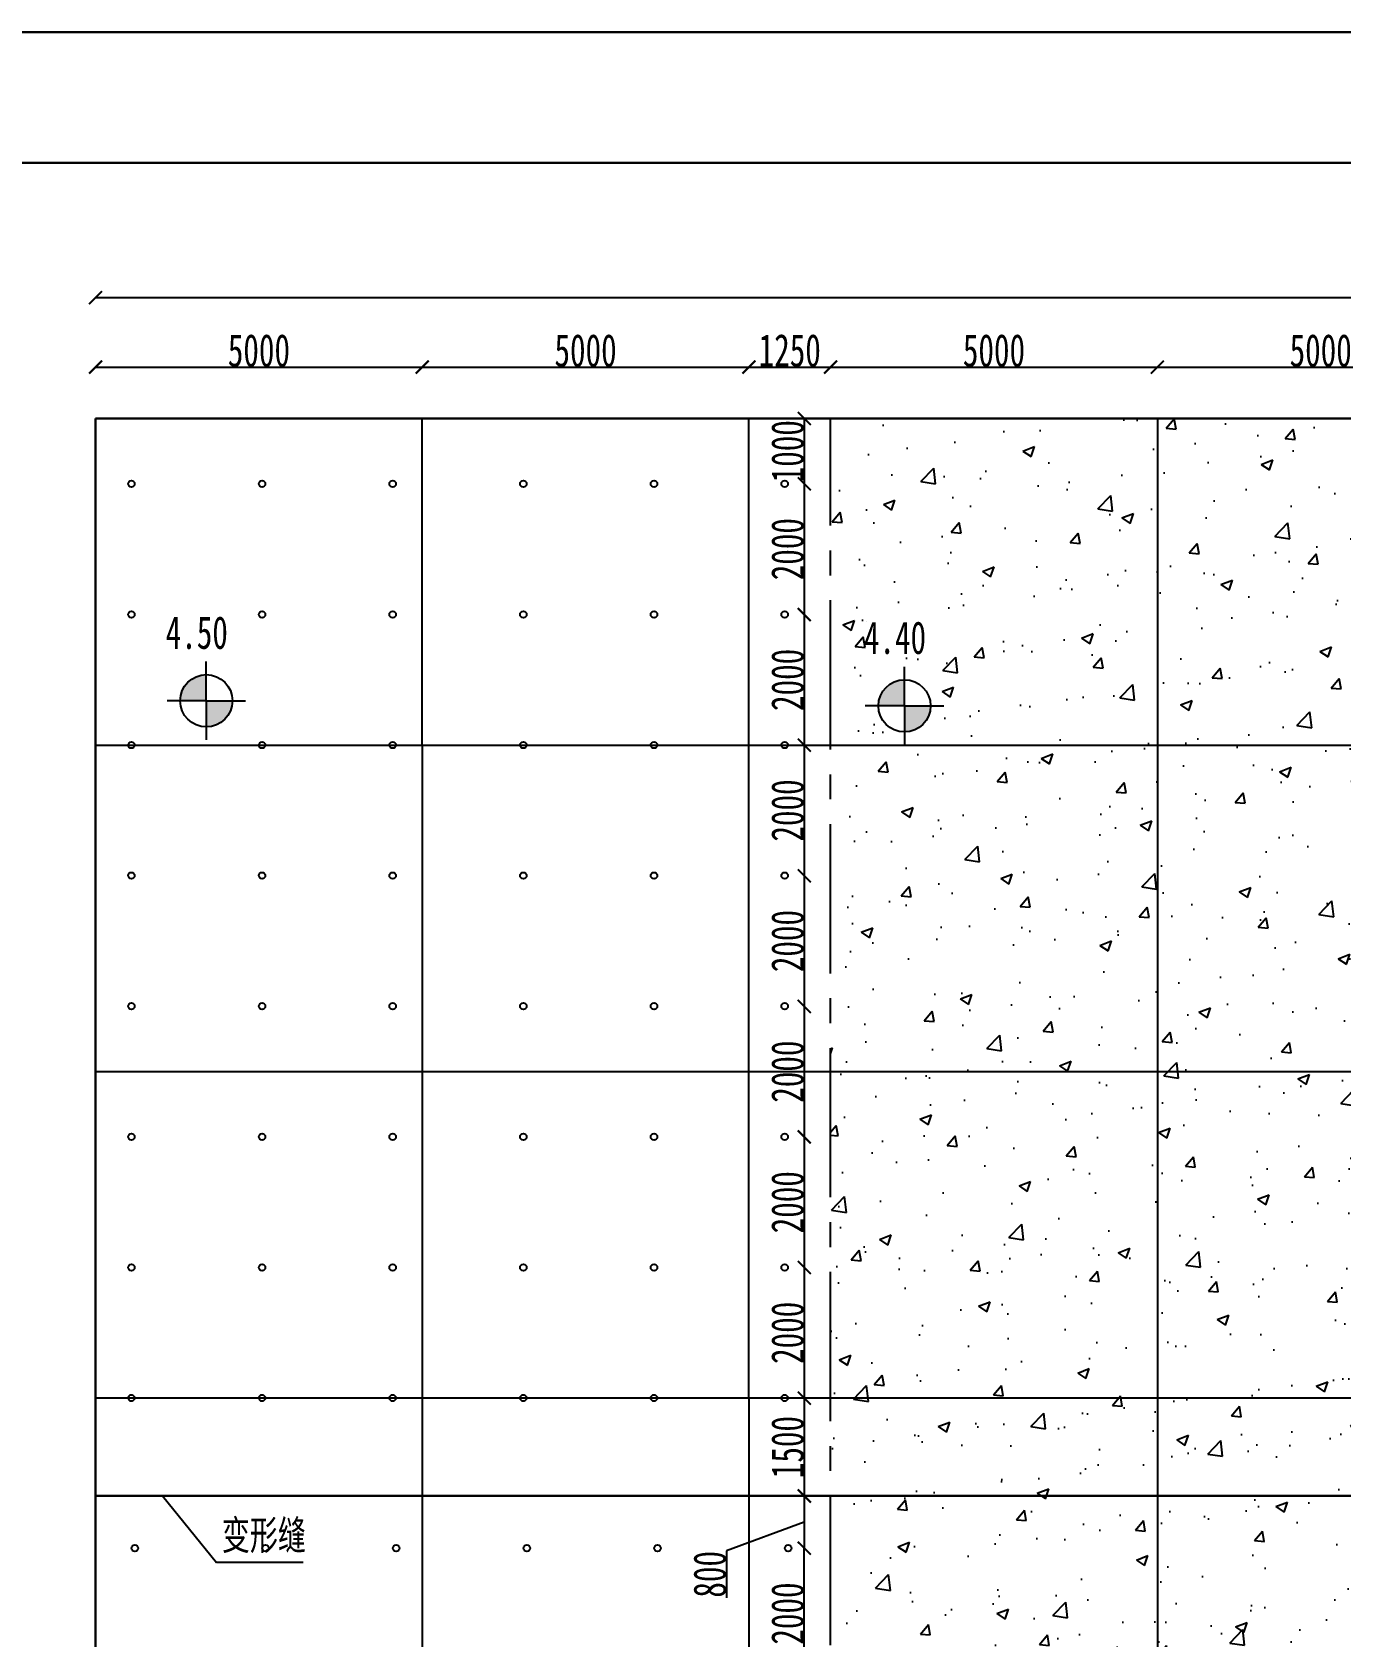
# Model space of a CAD drawing. Header units: millimetres. Extents: x 0 to 85187, y 0 to 59400.
# Drawn here: x 17616 to 37648, y 34822 to 59400 of the extents above; entities that cross this region are included whole.
import ezdxf

# ---------------------------------------------------------------- set-up
doc = ezdxf.new("R2010")
doc.units = ezdxf.units.MM
doc.linetypes.add('CENTER2', pattern=[28.575, 19.05, -3.175, 3.175, -3.175])
doc.linetypes.add('DASHED', pattern=[19.05, 12.7, -6.35])
doc.layers.add('外框线', color=7, linetype='Continuous', lineweight=30)
doc.layers.add('细线', color=7, linetype='Continuous', lineweight=25)
for name, color, linetype in [('尺寸标注', 7, 'Continuous'), ('标准', 7, 'Continuous'), ('标注', 7, 'Continuous'), ('虚线', 7, 'CENTER2'), ('虚线1', 7, 'DASHED')]:
    doc.layers.add(name, color=color, linetype=linetype)
doc.styles.add('Annotative', font='arial.ttf')
doc.styles.get("Standard").update_dxf_attribs({"font": 'simfang.ttf', "width": 0.7, "height": 500})
doc.styles.add('标注字体', font='', dxfattribs={"width": 0.7, "height": 500})
doc.styles.get('标注字体').set_extended_font_data('FangSong_GB2312')
doc.dimstyles.get("Standard").update_dxf_attribs({"dimtxt": 500, "dimasz": 200, "dimexe": 0.18, "dimexo": 0.0625, "dimgap": 1, "dimtad": 1, "dimdec": 0, "dimzin": 0, "dimdsep": 46, "dimtxsty": 'Standard', "dimblk": 'ARCHTICK', "dimcen": 0.09, "dimdle": 1, "dimse1": 1, "dimse2": 1, "dimadec": 0, "dimazin": 0, "dimtfac": 1, "dimtdec": 0, "dimtofl": 0, "dimtmove": 0, "dimatfit": 3, "dimldrblk": 'ARCHTICK', "dimfxl": 1, "dimtolj": 1, "dimtzin": 0, "dimarcsym": 1})

# ---------------------------------------------------------------- blocks, each defined once
blk = doc.blocks.new('*U3')
at = {"layer": '细线', "ltscale": 15}
blk.add_circle((0, 0), 50, dxfattribs=at)
blk = doc.blocks.new('*U4')
at = {"layer": '细线', "color": 0, "linetype": 'ByBlock', "lineweight": -2, "transparency": 16777216}
for p in [(0, 12000), (2000, 12000), (4000, 12000), (6000, 12000), (8000, 12000), (10000, 12000), (0, 10000), (2000, 10000), (4000, 10000), (6000, 10000), (8000, 10000), (10000, 10000), (0, 8000), (2000, 8000), (4000, 8000), (6000, 8000), (8000, 8000), (10000, 8000), (0, 6000), (2000, 6000), (4000, 6000), (6000, 6000), (8000, 6000), (10000, 6000), (0, 4000), (2000, 4000), (4000, 4000), (6000, 4000), (8000, 4000), (10000, 4000), (0, 2000), (2000, 2000), (4000, 2000), (6000, 2000), (8000, 2000), (10000, 2000), (0, 0), (2000, 0), (4000, 0), (6000, 0), (8000, 0), (10000, 0)]:
    blk.add_blockref('*U3', p, dxfattribs=at)
blk = doc.blocks.new('*U5')
at = {"layer": '细线', "ltscale": 15}
blk.add_circle((0, 0), 50, dxfattribs=at)
blk = doc.blocks.new('*U6')
at = {"layer": '细线', "color": 0, "linetype": 'ByBlock', "lineweight": -2, "transparency": 16777216}
for p in [(0, 14000), (2000, 14000), (4000, 14000), (6000, 14000), (8000, 14000), (10000, 14000), (0, 12000), (2000, 12000), (4000, 12000), (6000, 12000), (8000, 12000), (10000, 12000), (0, 10000), (2000, 10000), (4000, 10000), (6000, 10000), (8000, 10000), (10000, 10000), (0, 8000), (2000, 8000), (4000, 8000), (6000, 8000), (8000, 8000), (10000, 8000), (0, 6000), (2000, 6000), (4000, 6000), (6000, 6000), (8000, 6000), (10000, 6000), (0, 4000), (2000, 4000), (4000, 4000), (6000, 4000), (8000, 4000), (10000, 4000), (0, 2000), (2000, 2000), (4000, 2000), (6000, 2000), (8000, 2000), (10000, 2000), (0, 0), (2000, 0), (4000, 0), (6000, 0), (8000, 0), (10000, 0)]:
    blk.add_blockref('*U5', p, dxfattribs=at)
blk = doc.blocks.new('_ArchTick')
at = {"color": 0, "linetype": 'ByBlock', "const_width": 0.15}
blk.add_lwpolyline([(-0.5, -0.5), (0.5, 0.5)], dxfattribs=at)
blk = doc.blocks.new('*D7')
at = {"layer": 'Defpoints', "color": 0, "transparency": 16777216}
for p in [(18587, 53481), (17340, 48481), (18587, 48481)]:
    blk.add_point(p, dxfattribs=at)
at = {"layer": '标准', "color": 0, "lineweight": -2, "transparency": 16777216}
blk.add_line((17340, 53482), (17340, 48480), dxfattribs=at)
at = {"layer": '标准', "color": 0, "lineweight": -2, "transparency": 16777216, "xscale": 200, "yscale": 200, "zscale": 200}
for p, rotation in [((17340, 53481), 90), ((17340, 48481), 270)]:
    blk.add_blockref('_ArchTick', p, dxfattribs=dict(at, rotation=rotation))
at = {"layer": '标准', "color": 0, "transparency": 16777216, "insert": (17086, 50981), "char_height": 500, "attachment_point": 5, "rotation": 90}
blk.add_mtext('\\A1;5000', dxfattribs=at)
blk = doc.blocks.new('*D8')
at = {"layer": 'Defpoints', "color": 0, "transparency": 16777216}
for p in [(18587, 48481), (17340, 43481), (17894, 43481)]:
    blk.add_point(p, dxfattribs=at)
at = {"layer": '标准', "color": 0, "lineweight": -2, "transparency": 16777216}
blk.add_line((17340, 48482), (17340, 43480), dxfattribs=at)
at = {"layer": '标准', "color": 0, "lineweight": -2, "transparency": 16777216, "xscale": 200, "yscale": 200, "zscale": 200}
for p, rotation in [((17340, 48481), 90), ((17340, 43481), 270)]:
    blk.add_blockref('_ArchTick', p, dxfattribs=dict(at, rotation=rotation))
at = {"layer": '标准', "color": 0, "transparency": 16777216, "insert": (17086, 45981), "char_height": 500, "attachment_point": 5, "rotation": 90}
blk.add_mtext('\\A1;5000', dxfattribs=at)
blk = doc.blocks.new('*D9')
at = {"layer": 'Defpoints', "color": 0, "transparency": 16777216}
for p in [(17894, 43481), (17340, 38481), (17690, 38481)]:
    blk.add_point(p, dxfattribs=at)
at = {"layer": '标准', "color": 0, "lineweight": -2, "transparency": 16777216}
blk.add_line((17340, 43482), (17340, 38480), dxfattribs=at)
at = {"layer": '标准', "color": 0, "lineweight": -2, "transparency": 16777216, "xscale": 200, "yscale": 200, "zscale": 200}
for p, rotation in [((17340, 43481), 90), ((17340, 38481), 270)]:
    blk.add_blockref('_ArchTick', p, dxfattribs=dict(at, rotation=rotation))
at = {"layer": '标准', "color": 0, "transparency": 16777216, "insert": (17086, 40981), "char_height": 500, "attachment_point": 5, "rotation": 90}
blk.add_mtext('\\A1;5000', dxfattribs=at)
blk = doc.blocks.new('*D10')
at = {"layer": 'Defpoints', "color": 0, "transparency": 16777216}
for p in [(17690, 38481), (17340, 36981), (18587, 36981)]:
    blk.add_point(p, dxfattribs=at)
at = {"layer": '标准', "color": 0, "lineweight": -2, "transparency": 16777216}
blk.add_line((17340, 38482), (17340, 36980), dxfattribs=at)
at = {"layer": '标准', "color": 0, "lineweight": -2, "transparency": 16777216, "xscale": 200, "yscale": 200, "zscale": 200}
for p, rotation in [((17340, 38481), 90), ((17340, 36981), 270)]:
    blk.add_blockref('_ArchTick', p, dxfattribs=dict(at, rotation=rotation))
at = {"layer": '标准', "color": 0, "transparency": 16777216, "insert": (17086, 37731), "char_height": 500, "attachment_point": 5, "rotation": 90}
blk.add_mtext('\\A1;1500', dxfattribs=at)
blk = doc.blocks.new('*D16')
at = {"layer": 'Defpoints', "color": 0, "transparency": 16777216}
for p in [(18587, 53481), (15453, 20981), (18587, 20981)]:
    blk.add_point(p, dxfattribs=at)
at = {"layer": '标准', "color": 0, "lineweight": -2, "transparency": 16777216}
blk.add_line((15453, 53482), (15453, 20980), dxfattribs=at)
at = {"layer": '标准', "color": 0, "lineweight": -2, "transparency": 16777216, "xscale": 200, "yscale": 200, "zscale": 200}
for p, rotation in [((15453, 53481), 90), ((15453, 20981), 270)]:
    blk.add_blockref('_ArchTick', p, dxfattribs=dict(at, rotation=rotation))
at = {"layer": '标准', "color": 0, "transparency": 16777216, "insert": (15199, 37231), "char_height": 500, "attachment_point": 5, "rotation": 90}
blk.add_mtext('\\A1;32500', dxfattribs=at)
blk = doc.blocks.new('*D18')
at = {"layer": 'Defpoints', "color": 0, "transparency": 16777216}
for p in [(23587, 54269), (18587, 53481), (23587, 53481)]:
    blk.add_point(p, dxfattribs=at)
at = {"layer": '标准', "color": 0, "lineweight": -2, "transparency": 16777216}
blk.add_line((18586, 54269), (23588, 54269), dxfattribs=at)
at = {"layer": '标准', "color": 0, "lineweight": -2, "transparency": 16777216, "xscale": 200, "yscale": 200, "zscale": 200, "rotation": 180}
blk.add_blockref('_ArchTick', (18587, 54269), dxfattribs=at)
at = {"layer": '标准', "color": 0, "lineweight": -2, "transparency": 16777216, "xscale": 200, "yscale": 200, "zscale": 200}
blk.add_blockref('_ArchTick', (23587, 54269), dxfattribs=at)
at = {"layer": '标准', "color": 0, "transparency": 16777216, "insert": (21087, 54522), "char_height": 500, "attachment_point": 5}
blk.add_mtext('\\A1;5000', dxfattribs=at)
blk = doc.blocks.new('*D19')
at = {"layer": 'Defpoints', "color": 0, "transparency": 16777216}
for p in [(28587, 54269), (28587, 54030), (23587, 53481)]:
    blk.add_point(p, dxfattribs=at)
at = {"layer": '标准', "color": 0, "lineweight": -2, "transparency": 16777216}
blk.add_line((23586, 54269), (28588, 54269), dxfattribs=at)
at = {"layer": '标准', "color": 0, "lineweight": -2, "transparency": 16777216, "xscale": 200, "yscale": 200, "zscale": 200, "rotation": 180}
blk.add_blockref('_ArchTick', (23587, 54269), dxfattribs=at)
at = {"layer": '标准', "color": 0, "lineweight": -2, "transparency": 16777216, "xscale": 200, "yscale": 200, "zscale": 200}
blk.add_blockref('_ArchTick', (28587, 54269), dxfattribs=at)
at = {"layer": '标准', "color": 0, "transparency": 16777216, "insert": (26087, 54522), "char_height": 500, "attachment_point": 5}
blk.add_mtext('\\A1;5000', dxfattribs=at)
blk = doc.blocks.new('*D20')
at = {"layer": 'Defpoints', "color": 0, "transparency": 16777216}
for p in [(29837, 54269), (29837, 54268), (28587, 54030)]:
    blk.add_point(p, dxfattribs=at)
at = {"layer": '标准', "color": 0, "lineweight": -2, "transparency": 16777216}
blk.add_line((28586, 54269), (29838, 54269), dxfattribs=at)
at = {"layer": '标准', "color": 0, "lineweight": -2, "transparency": 16777216, "xscale": 200, "yscale": 200, "zscale": 200, "rotation": 180}
blk.add_blockref('_ArchTick', (28587, 54269), dxfattribs=at)
at = {"layer": '标准', "color": 0, "lineweight": -2, "transparency": 16777216, "xscale": 200, "yscale": 200, "zscale": 200}
blk.add_blockref('_ArchTick', (29837, 54269), dxfattribs=at)
at = {"layer": '标准', "color": 0, "transparency": 16777216, "insert": (29212, 54522), "char_height": 500, "attachment_point": 5}
blk.add_mtext('\\A1;1250', dxfattribs=at)
blk = doc.blocks.new('*D22')
at = {"layer": 'Defpoints', "color": 0, "transparency": 16777216}
for p in [(63587, 55333), (18587, 53481), (63587, 53481)]:
    blk.add_point(p, dxfattribs=at)
at = {"layer": '标准', "color": 0, "lineweight": -2, "transparency": 16777216}
blk.add_line((18586, 55333), (63588, 55333), dxfattribs=at)
at = {"layer": '标准', "color": 0, "lineweight": -2, "transparency": 16777216, "xscale": 200, "yscale": 200, "zscale": 200, "rotation": 180}
blk.add_blockref('_ArchTick', (18587, 55333), dxfattribs=at)
at = {"layer": '标准', "color": 0, "lineweight": -2, "transparency": 16777216, "xscale": 200, "yscale": 200, "zscale": 200}
blk.add_blockref('_ArchTick', (63587, 55333), dxfattribs=at)
at = {"layer": '标准', "color": 0, "transparency": 16777216, "insert": (41087, 55587), "char_height": 500, "attachment_point": 5}
blk.add_mtext('\\A1;45000', dxfattribs=at)
blk = doc.blocks.new('*D33')
at = {"layer": 'Defpoints', "color": 0, "transparency": 16777216}
for p in [(29837, 53481), (29435, 52481), (29837, 52481)]:
    blk.add_point(p, dxfattribs=at)
at = {"layer": '标准', "color": 0, "lineweight": -2, "transparency": 16777216}
blk.add_line((29435, 53482), (29435, 52480), dxfattribs=at)
at = {"layer": '标准', "color": 0, "lineweight": -2, "transparency": 16777216, "xscale": 200, "yscale": 200, "zscale": 200}
for p, rotation in [((29435, 53481), 90), ((29435, 52481), 270)]:
    blk.add_blockref('_ArchTick', p, dxfattribs=dict(at, rotation=rotation))
at = {"layer": '标准', "color": 0, "transparency": 16777216, "insert": (29181, 52981), "char_height": 500, "attachment_point": 5, "rotation": 90}
blk.add_mtext('\\A1;1000', dxfattribs=at)
blk = doc.blocks.new('*D34')
at = {"layer": 'Defpoints', "color": 0, "transparency": 16777216}
for p in [(29837, 52481), (19134, 50481), (29435, 50481)]:
    blk.add_point(p, dxfattribs=at)
at = {"layer": '标准', "color": 0, "lineweight": -2, "transparency": 16777216}
blk.add_line((29435, 52482), (29435, 50480), dxfattribs=at)
at = {"layer": '标准', "color": 0, "lineweight": -2, "transparency": 16777216, "xscale": 200, "yscale": 200, "zscale": 200}
for p, rotation in [((29435, 52481), 90), ((29435, 50481), 270)]:
    blk.add_blockref('_ArchTick', p, dxfattribs=dict(at, rotation=rotation))
at = {"layer": '标准', "color": 0, "transparency": 16777216, "insert": (29181, 51481), "char_height": 500, "attachment_point": 5, "rotation": 90}
blk.add_mtext('\\A1;2000', dxfattribs=at)
blk = doc.blocks.new('*D35')
at = {"layer": 'Defpoints', "color": 0, "transparency": 16777216}
for p in [(30587, 50479), (29435, 48479), (30587, 48479)]:
    blk.add_point(p, dxfattribs=at)
at = {"layer": '标准', "color": 0, "lineweight": -2, "transparency": 16777216}
blk.add_line((29435, 50480), (29435, 48478), dxfattribs=at)
at = {"layer": '标准', "color": 0, "lineweight": -2, "transparency": 16777216, "xscale": 200, "yscale": 200, "zscale": 200}
for p, rotation in [((29435, 50479), 90), ((29435, 48479), 270)]:
    blk.add_blockref('_ArchTick', p, dxfattribs=dict(at, rotation=rotation))
at = {"layer": '标准', "color": 0, "transparency": 16777216, "insert": (29181, 49479), "char_height": 500, "attachment_point": 5, "rotation": 90}
blk.add_mtext('\\A1;2000', dxfattribs=at)
blk = doc.blocks.new('*D36')
at = {"layer": 'Defpoints', "color": 0, "transparency": 16777216}
for p in [(30587, 48479), (29435, 46479), (30587, 46479)]:
    blk.add_point(p, dxfattribs=at)
at = {"layer": '标准', "color": 0, "lineweight": -2, "transparency": 16777216}
blk.add_line((29435, 48480), (29435, 46478), dxfattribs=at)
at = {"layer": '标准', "color": 0, "lineweight": -2, "transparency": 16777216, "xscale": 200, "yscale": 200, "zscale": 200}
for p, rotation in [((29435, 48479), 90), ((29435, 46479), 270)]:
    blk.add_blockref('_ArchTick', p, dxfattribs=dict(at, rotation=rotation))
at = {"layer": '标准', "color": 0, "transparency": 16777216, "insert": (29181, 47479), "char_height": 500, "attachment_point": 5, "rotation": 90}
blk.add_mtext('\\A1;2000', dxfattribs=at)
blk = doc.blocks.new('*D37')
at = {"layer": 'Defpoints', "color": 0, "transparency": 16777216}
for p in [(30587, 46479), (29435, 44479), (30587, 44479)]:
    blk.add_point(p, dxfattribs=at)
at = {"layer": '标准', "color": 0, "lineweight": -2, "transparency": 16777216}
blk.add_line((29435, 46480), (29435, 44478), dxfattribs=at)
at = {"layer": '标准', "color": 0, "lineweight": -2, "transparency": 16777216, "xscale": 200, "yscale": 200, "zscale": 200}
for p, rotation in [((29435, 46479), 90), ((29435, 44479), 270)]:
    blk.add_blockref('_ArchTick', p, dxfattribs=dict(at, rotation=rotation))
at = {"layer": '标准', "color": 0, "transparency": 16777216, "insert": (29181, 45479), "char_height": 500, "attachment_point": 5, "rotation": 90}
blk.add_mtext('\\A1;2000', dxfattribs=at)
blk = doc.blocks.new('*D38')
at = {"layer": 'Defpoints', "color": 0, "transparency": 16777216}
for p in [(30587, 44479), (29435, 42479), (30587, 42479)]:
    blk.add_point(p, dxfattribs=at)
at = {"layer": '标准', "color": 0, "lineweight": -2, "transparency": 16777216}
blk.add_line((29435, 44480), (29435, 42478), dxfattribs=at)
at = {"layer": '标准', "color": 0, "lineweight": -2, "transparency": 16777216, "xscale": 200, "yscale": 200, "zscale": 200}
for p, rotation in [((29435, 44479), 90), ((29435, 42479), 270)]:
    blk.add_blockref('_ArchTick', p, dxfattribs=dict(at, rotation=rotation))
at = {"layer": '标准', "color": 0, "transparency": 16777216, "insert": (29181, 43479), "char_height": 500, "attachment_point": 5, "rotation": 90}
blk.add_mtext('\\A1;2000', dxfattribs=at)
blk = doc.blocks.new('*D39')
at = {"layer": 'Defpoints', "color": 0, "transparency": 16777216}
for p in [(30587, 42479), (29435, 40479), (30587, 40479)]:
    blk.add_point(p, dxfattribs=at)
at = {"layer": '标准', "color": 0, "lineweight": -2, "transparency": 16777216}
blk.add_line((29435, 42480), (29435, 40478), dxfattribs=at)
at = {"layer": '标准', "color": 0, "lineweight": -2, "transparency": 16777216, "xscale": 200, "yscale": 200, "zscale": 200}
for p, rotation in [((29435, 42479), 90), ((29435, 40479), 270)]:
    blk.add_blockref('_ArchTick', p, dxfattribs=dict(at, rotation=rotation))
at = {"layer": '标准', "color": 0, "transparency": 16777216, "insert": (29181, 41479), "char_height": 500, "attachment_point": 5, "rotation": 90}
blk.add_mtext('\\A1;2000', dxfattribs=at)
blk = doc.blocks.new('*D40')
at = {"layer": 'Defpoints', "color": 0, "transparency": 16777216}
for p in [(30587, 40479), (29435, 38479), (30587, 38479)]:
    blk.add_point(p, dxfattribs=at)
at = {"layer": '标准', "color": 0, "lineweight": -2, "transparency": 16777216}
blk.add_line((29435, 40480), (29435, 38478), dxfattribs=at)
at = {"layer": '标准', "color": 0, "lineweight": -2, "transparency": 16777216, "xscale": 200, "yscale": 200, "zscale": 200}
for p, rotation in [((29435, 40479), 90), ((29435, 38479), 270)]:
    blk.add_blockref('_ArchTick', p, dxfattribs=dict(at, rotation=rotation))
at = {"layer": '标准', "color": 0, "transparency": 16777216, "insert": (29181, 39479), "char_height": 500, "attachment_point": 5, "rotation": 90}
blk.add_mtext('\\A1;2000', dxfattribs=at)
blk = doc.blocks.new('*D41')
at = {"layer": 'Defpoints', "color": 0, "transparency": 16777216}
for p in [(30587, 38479), (29435, 36979), (42040, 36979)]:
    blk.add_point(p, dxfattribs=at)
at = {"layer": '标准', "color": 0, "lineweight": -2, "transparency": 16777216}
blk.add_line((29435, 38480), (29435, 36978), dxfattribs=at)
at = {"layer": '标准', "color": 0, "lineweight": -2, "transparency": 16777216, "xscale": 200, "yscale": 200, "zscale": 200}
for p, rotation in [((29435, 38479), 90), ((29435, 36979), 270)]:
    blk.add_blockref('_ArchTick', p, dxfattribs=dict(at, rotation=rotation))
at = {"layer": '标准', "color": 0, "transparency": 16777216, "insert": (29181, 37729), "char_height": 500, "attachment_point": 5, "rotation": 90}
blk.add_mtext('\\A1;1500', dxfattribs=at)
blk = doc.blocks.new('*D48')
at = {"layer": 'Defpoints', "color": 0, "transparency": 16777216}
for p in [(29435, 36180), (30640, 36180), (30640, 34180)]:
    blk.add_point(p, dxfattribs=at)
at = {"layer": '标准', "color": 0, "lineweight": -2, "transparency": 16777216}
blk.add_line((29435, 34179), (29435, 36181), dxfattribs=at)
at = {"layer": '标准', "color": 0, "lineweight": -2, "transparency": 16777216, "xscale": 200, "yscale": 200, "zscale": 200}
for p, rotation in [((29435, 36180), 90), ((29435, 34180), 270)]:
    blk.add_blockref('_ArchTick', p, dxfattribs=dict(at, rotation=rotation))
at = {"layer": '标准', "color": 0, "transparency": 16777216, "insert": (29181, 35180), "char_height": 500, "attachment_point": 5, "rotation": 90}
blk.add_mtext('\\A1;2000', dxfattribs=at)
blk = doc.blocks.new('*D49')
at = {"layer": 'Defpoints', "color": 0, "transparency": 16777216}
for p in [(30640, 36980), (29435, 36181), (29435, 36181)]:
    blk.add_point(p, dxfattribs=at)
at = {"layer": '标准', "color": 0, "lineweight": -2, "transparency": 16777216}
for p, q in [((29435, 36981), (29435, 36180)), ((29435, 36581), (28244, 36142)), ((28244, 36142), (28244, 35420))]:
    blk.add_line(p, q, dxfattribs=at)
at = {"layer": '标准', "color": 0, "lineweight": -2, "transparency": 16777216, "xscale": 200, "yscale": 200, "zscale": 200}
for p, rotation in [((29435, 36980), 90), ((29435, 36181), 270)]:
    blk.add_blockref('_ArchTick', p, dxfattribs=dict(at, rotation=rotation))
at = {"layer": '标准', "color": 0, "transparency": 16777216, "insert": (27990, 35781), "char_height": 500, "attachment_point": 5, "rotation": 90}
blk.add_mtext('\\A1;800', dxfattribs=at)
blk = doc.blocks.new('*D70')
at = {"layer": 'Defpoints', "color": 0, "transparency": 16777216}
for p in [(17340, 36981), (18587, 36981), (18587, 33681)]:
    blk.add_point(p, dxfattribs=at)
at = {"layer": '标准', "color": 0, "lineweight": -2, "transparency": 16777216}
blk.add_line((17340, 33680), (17340, 36982), dxfattribs=at)
at = {"layer": '标准', "color": 0, "lineweight": -2, "transparency": 16777216, "xscale": 200, "yscale": 200, "zscale": 200}
for p, rotation in [((17340, 36981), 90), ((17340, 33681), 270)]:
    blk.add_blockref('_ArchTick', p, dxfattribs=dict(at, rotation=rotation))
at = {"layer": '标准', "color": 0, "transparency": 16777216, "insert": (17086, 35331), "char_height": 500, "attachment_point": 5, "rotation": 90}
blk.add_mtext('\\A1;3300', dxfattribs=at)
blk = doc.blocks.new('libiao')
at = {"layer": '标注'}
h = blk.add_hatch(color=256, dxfattribs=at)
h.dxf.hatch_style = 1
h.paths.add_polyline_path([(0, 400, 0.414214), (-400, 0), (0, 0)])
h.paths.add_polyline_path([(0, -400, 0.414214), (400, 0), (0, 0)])
for q in [(0, 600), (-600, 0), (600, 0), (0, -600)]:
    blk.add_line((0, 0), q, dxfattribs=at)
blk.add_circle((0, 0), 400, dxfattribs=at)
at = {"layer": '标注', "lineweight": -3, "style": 'Annotative'}
blk.add_attdef('0.0', (-622, 795), '', height=30, dxfattribs=at)
blk = doc.blocks.new('*D230')
at = {"layer": 'Defpoints', "color": 0, "transparency": 16777216}
for p in [(29838, 54269), (34838, 54269), (34838, 54269)]:
    blk.add_point(p, dxfattribs=at)
at = {"layer": '标准', "color": 0, "lineweight": -2, "transparency": 16777216}
blk.add_line((29837, 54269), (34839, 54269), dxfattribs=at)
at = {"layer": '标准', "color": 0, "lineweight": -2, "transparency": 16777216, "xscale": 200, "yscale": 200, "zscale": 200, "rotation": 180}
blk.add_blockref('_ArchTick', (29838, 54269), dxfattribs=at)
at = {"layer": '标准', "color": 0, "lineweight": -2, "transparency": 16777216, "xscale": 200, "yscale": 200, "zscale": 200}
blk.add_blockref('_ArchTick', (34838, 54269), dxfattribs=at)
at = {"layer": '标准', "color": 0, "transparency": 16777216, "insert": (32338, 54522), "char_height": 500, "attachment_point": 5}
blk.add_mtext('\\A1;5000', dxfattribs=at)
blk = doc.blocks.new('*D234')
at = {"layer": 'Defpoints', "color": 0, "transparency": 16777216}
for p in [(34839, 54269), (39839, 54269), (39839, 54269)]:
    blk.add_point(p, dxfattribs=at)
at = {"layer": '标准', "color": 0, "lineweight": -2, "transparency": 16777216}
blk.add_line((34838, 54269), (39840, 54269), dxfattribs=at)
at = {"layer": '标准', "color": 0, "lineweight": -2, "transparency": 16777216, "xscale": 200, "yscale": 200, "zscale": 200, "rotation": 180}
blk.add_blockref('_ArchTick', (34839, 54269), dxfattribs=at)
at = {"layer": '标准', "color": 0, "lineweight": -2, "transparency": 16777216, "xscale": 200, "yscale": 200, "zscale": 200}
blk.add_blockref('_ArchTick', (39839, 54269), dxfattribs=at)
at = {"layer": '标准', "color": 0, "transparency": 16777216, "insert": (37339, 54522), "char_height": 500, "attachment_point": 5}
blk.add_mtext('\\A1;5000', dxfattribs=at)

msp = doc.modelspace()

# ---------------------------------------------------------------- hatches: boundary and pattern name
at = {"layer": '标准'}
h = msp.add_hatch(dxfattribs=at)
h.set_pattern_fill('AR-CONC', color=256, scale=10)
h.paths.add_polyline_path([(34839.4, 53481.1), (32707.4, 53481.1), (32687.4, 53481.1), (29837.4, 53481.1), (29837.4, 48481.1), (30968.7, 48481.1), (30968.7, 48681.1, -0.4142136), (30568.7, 49081.1, -1), (31368.7, 49081.1, -0.4142136), (30968.7, 48681.1), (30968.7, 48481.1), (34839.4, 48481.1)])
h.paths.add_polyline_path([(39840.4, 53481.1), (34839.4, 53481.1), (34839.4, 48481.1), (39840.4, 48481.1)])
h.paths.add_polyline_path([(41087.4, 53481.1), (39840.4, 53481.1), (39840.4, 48481.1), (41087.4, 48481.1)])
h.paths.add_polyline_path([(41087.4, 48481.1), (39840.4, 48481.1), (39840.4, 43481.1), (41087.4, 43481.1)])
h.paths.add_polyline_path([(39840.4, 48481.1), (34839.4, 48481.1), (34839.4, 43481.1), (39840.4, 43481.1)])
h.paths.add_polyline_path([(34839.4, 48481.1), (30968.7, 48481.1), (29837.4, 48481.1), (29837.4, 43481.1), (34839.4, 43481.1)])
h.paths.add_polyline_path([(34839.4, 43481.1), (29837.4, 43481.1), (29837.4, 38481.1), (34839.4, 38481.1)])
h.paths.add_polyline_path([(39840.4, 43481.1), (34839.4, 43481.1), (34839.4, 38481.1), (39840.4, 38481.1)])
h.paths.add_polyline_path([(41087.4, 43481.1), (39840.4, 43481.1), (39840.4, 38481.1), (41087.4, 38481.1)])
h.paths.add_polyline_path([(34839.4, 38481.1), (29837.4, 38481.1), (29837.4, 36981.1), (34839.4, 36981.1)])
h.paths.add_polyline_path([(39840.4, 38481.1), (34839.4, 38481.1), (34839.4, 36981.1), (37287.4, 36981.1), (39840.4, 36981.1)])
h.paths.add_polyline_path([(41087.4, 38481.1), (39840.4, 38481.1), (39840.4, 36981.1), (41087.4, 36981.1)])
h.paths.add_polyline_path([(34839.4, 36981.1), (29837.4, 36981.1), (29837.4, 33681.1), (34839.4, 33681.1)])
h.paths.add_polyline_path([(39840.4, 36981.1), (37287.4, 36981.1), (34839.4, 36981.1), (34839.4, 33681.1), (39840.4, 33681.1)])
h.paths.add_polyline_path([(41087.4, 36981.1), (39840.4, 36981.1), (39840.4, 33681.1), (41087.4, 33681.1)])
h.paths.add_polyline_path([(41087.4, 33281.1), (39840.4, 33281.1), (39840.4, 28431.1), (41087.4, 28431.1)])
h.paths.add_polyline_path([(39840.4, 33281.1), (34839.4, 33281.1), (34839.4, 28431.1), (39840.4, 28431.1)])
h.paths.add_polyline_path([(34839.4, 33281.1), (29837.4, 33281.1), (29837.4, 33181.1), (29837.4, 28431.1), (34839.4, 28431.1)])
h.paths.add_polyline_path([(34839.4, 28031.1), (29837.4, 28031.1), (29837.4, 23181.1), (34839.4, 23181.1)])
h.paths.add_polyline_path([(39840.4, 28031.1), (34839.4, 28031.1), (34839.4, 23181.1), (39840.4, 23181.1)])
h.paths.add_polyline_path([(41087.4, 28031.1), (39840.4, 28031.1), (39840.4, 23181.1), (41087.4, 23181.1)])

# ---------------------------------------------------------------- linework, layer by layer
msp.add_line((18587.4, 20981.1), (18587.4, 53481.1))
at = {"layer": '外框线'}
for p, q in [((84000, 59400), (0, 59400)), ((2000, 57400), (82000, 57400)), ((18587.4, 53481.1), (18587.4, 20981.1)), ((63587.4, 53481.1), (18587.4, 53481.1)), ((41087.4, 36981.1), (18587.4, 36981.1))]:
    msp.add_line(p, q, dxfattribs=at)
at = {"layer": '标准'}
for p, q in [((18587.4, 53481.1), (18587.4, 48481.1)), ((23587.4, 48481.1), (23587.4, 53481.1)), ((28587.4, 48481.1), (28587.4, 53481.1)), ((32707.4, 53481.1), (32687.4, 53481.1)), ((36907.4, 53481.1), (32707.4, 53481.1)), ((32977.4, 53481.1), (32997.4, 53481.1)), ((34839.4, 53481.1), (34839.4, 33681.1)), ((37097.4, 53481.1), (37297.4, 53481.1)), ((37277.4, 53481.1), (37297.4, 53481.1)), ((18587.4, 48481.1), (23587.4, 48481.1)), ((18587.4, 48481.1), (18587.4, 43481.1)), ((23587.4, 48481.1), (23587.4, 33681.1)), ((23587.4, 48481.1), (28587.4, 48481.1)), ((28587.4, 43481.1), (28587.4, 48481.1)), ((28587.4, 48481.1), (29837.4, 48481.1)), ((29837.4, 48481.1), (41087.4, 48481.1)), ((18587.4, 43481.1), (23587.4, 43481.1)), ((18587.4, 43481.1), (18587.4, 38481.1)), ((23587.4, 43481.1), (28587.4, 43481.1)), ((28587.4, 38481.1), (28587.4, 43481.1)), ((28587.4, 43481.1), (29837.4, 43481.1)), ((29837.4, 43481.1), (41087.4, 43481.1)), ((29837.4, 38991.1), (29837.4, 39011.1)), ((18587.4, 38481.1), (23587.4, 38481.1)), ((23587.4, 38481.1), (28587.4, 38481.1)), ((28587.4, 38481.1), (28587.4, 33681.1)), ((28587.4, 38481.1), (29837.4, 38481.1)), ((29837.4, 38481.1), (41087.4, 38481.1)), ((29837.4, 36981.1), (32987.4, 36981.1))]:
    msp.add_line(p, q, dxfattribs=at)
at = {"layer": '标注', "ltscale": 15}
for p in [(19613.5, 36981.1), (21764.6, 35963.6)]:
    msp.add_line(p, (20439.9, 35963.6), dxfattribs=at)
at = {"layer": '虚线', "ltscale": 120}
msp.add_line((29837.4, 20981.1), (29837.4, 53481.1), dxfattribs=at)
at = {"layer": '虚线1'}
for p, q in [((29837.4, 36981.1), (37287.4, 36981.1)), ((31392.4, 36981.1), (31412.4, 36981.1))]:
    msp.add_line(p, q, dxfattribs=at)

# ---------------------------------------------------------------- block references
at = {"layer": '尺寸标注', "lineweight": 15}
ref = msp.add_blockref('libiao', (20281.7, 49159), dxfattribs=at)
ref.add_attrib('0.0', '4.50', (19659.7, 49954), dxfattribs={"layer": '标注', "lineweight": -3, "height": 500, "style": '标注字体', "width": 0.7})
ref = msp.add_blockref('libiao', (30968.7, 49081.1), dxfattribs=at)
ref.add_attrib('0.0', '4.40', (30346.7, 49876.1), dxfattribs={"layer": '标注', "lineweight": -3, "height": 500, "style": '标注字体', "width": 0.7})
at = {"layer": '细线'}
for name, p in [('*U6', (19134.5, 38481.1)), ('*U4', (19188.1, 24181.1))]:
    msp.add_blockref(name, p, dxfattribs=at)

# ---------------------------------------------------------------- texts
at = {"layer": '标注', "ltscale": 15, "insert": (20518.6, 36606.6), "char_height": 450, "attachment_point": 1}
msp.add_mtext_dynamic_manual_height_columns('变形缝', width=2096.486, gutter_width=1750, heights=[0], dxfattribs=at)

# ---------------------------------------------------------------- dimensions: what is measured, and where the dimension line sits
at = {"layer": '标准'}
for base, p1, p2, picture, middle in [((63587.4, 55332.8), (18587.4, 53481.1), (63587.4, 53481.1), '*D22', (41087.4, 55586.7)), ((23587.4, 54268.6), (18587.4, 53481.1), (23587.4, 53481.1), '*D18', (21087.4, 54522.4)), ((34838.4, 54268.6), (29838.4, 54268.6), (34838.4, 54268.6), '*D230', (32338.4, 54522.4)), ((39839.4, 54268.6), (34839.4, 54268.6), (39839.4, 54268.6), '*D234', (37339.4, 54522.4))]:
    dim = msp.add_linear_dim(base=base, p1=p1, p2=p2, dimstyle='Standard', dxfattribs=at)
    dim.commit()
    dim.dimension.update_dxf_attribs({"geometry": picture, "text_midpoint": middle})
for base, p1, p2, picture, middle in [((28587.4, 54268.6), (23587.4, 53481.1), (28587.4, 54029.9), '*D19', (26087.4, 54522.4)), ((29837.4, 54268.6), (28587.4, 54029.9), (29837.4, 54268.2), '*D20', (29212.4, 54522.4))]:
    dim = msp.add_linear_dim(base=base, p1=p1, p2=p2, dimstyle='Standard', override={"dimtmove": 1}, dxfattribs=at)
    dim.commit()
    dim.dimension.update_dxf_attribs({"geometry": picture, "text_midpoint": middle})
for base, p1, p2, picture, middle in [((15452.6, 20981.1), (18587.4, 53481.1), (18587.4, 20981.1), '*D16', (15198.8, 37231.1)), ((17339.7, 48481.1), (18587.4, 53481.1), (18587.4, 48481.1), '*D7', (17085.8, 50981.1)), ((29434.9, 52481.1), (29837.4, 53481.1), (29837.4, 52481.1), '*D33', (29181.1, 52981.1)), ((17339.7, 36981.1), (18587.4, 33681.1), (18587.4, 36981.1), '*D70', (17085.8, 35331.1))]:
    dim = msp.add_linear_dim(base=base, p1=p1, p2=p2, angle=90, dimstyle='Standard', dxfattribs=at)
    dim.commit()
    dim.dimension.update_dxf_attribs({"geometry": picture, "text_midpoint": middle})
for base, p1, p2, picture, middle in [((29434.9, 50481.1), (29837.4, 52481.1), (19134.5, 50481.1), '*D34', (29181.1, 51481.1)), ((29434.9, 48479.1), (30587.4, 50479.1), (30587.4, 48479.1), '*D35', (29181.1, 49479.1)), ((17339.7, 43481.1), (18587.4, 48481.1), (17894.4, 43481.1), '*D8', (17085.8, 45981.1)), ((29434.9, 46479.1), (30587.4, 48479.1), (30587.4, 46479.1), '*D36', (29181.1, 47479.1)), ((29434.9, 44479.1), (30587.4, 46479.1), (30587.4, 44479.1), '*D37', (29181.1, 45479.1)), ((29434.9, 42479.1), (30587.4, 44479.1), (30587.4, 42479.1), '*D38', (29181.1, 43479.1)), ((17339.7, 38481.1), (17894.4, 43481.1), (17689.5, 38481.1), '*D9', (17085.8, 40981.1)), ((29434.9, 40479.1), (30587.4, 42479.1), (30587.4, 40479.1), '*D39', (29181.1, 41479.1)), ((29434.9, 38479.1), (30587.4, 40479.1), (30587.4, 38479.1), '*D40', (29181.1, 39479.1)), ((17339.7, 36981.1), (17689.5, 38481.1), (18587.4, 36981.1), '*D10', (17085.8, 37731.1)), ((29434.9, 36979.1), (30587.4, 38479.1), (42040.4, 36979.1), '*D41', (29181.1, 37729.1)), ((29434.9, 36180.1), (30639.6, 34180.1), (30639.6, 36180.1), '*D48', (29181.1, 35180.1))]:
    dim = msp.add_linear_dim(base=base, p1=p1, p2=p2, angle=90, dimstyle='Standard', override={"dimtmove": 1}, dxfattribs=at)
    dim.commit()
    dim.dimension.update_dxf_attribs({"geometry": picture, "text_midpoint": middle})
dim = msp.add_linear_dim(base=(29434.9, 36181.1), p1=(30639.6, 36980.1), p2=(29434.9, 36181.1), angle=90, text='800', dimstyle='Standard', override={"dimtmove": 1}, dxfattribs=at)
dim.commit()
dim.dimension.update_dxf_attribs({"geometry": '*D49', "text_midpoint": (28244.2, 36141.2), "dimtype": 160})

doc.saveas('drawing.dxf')
